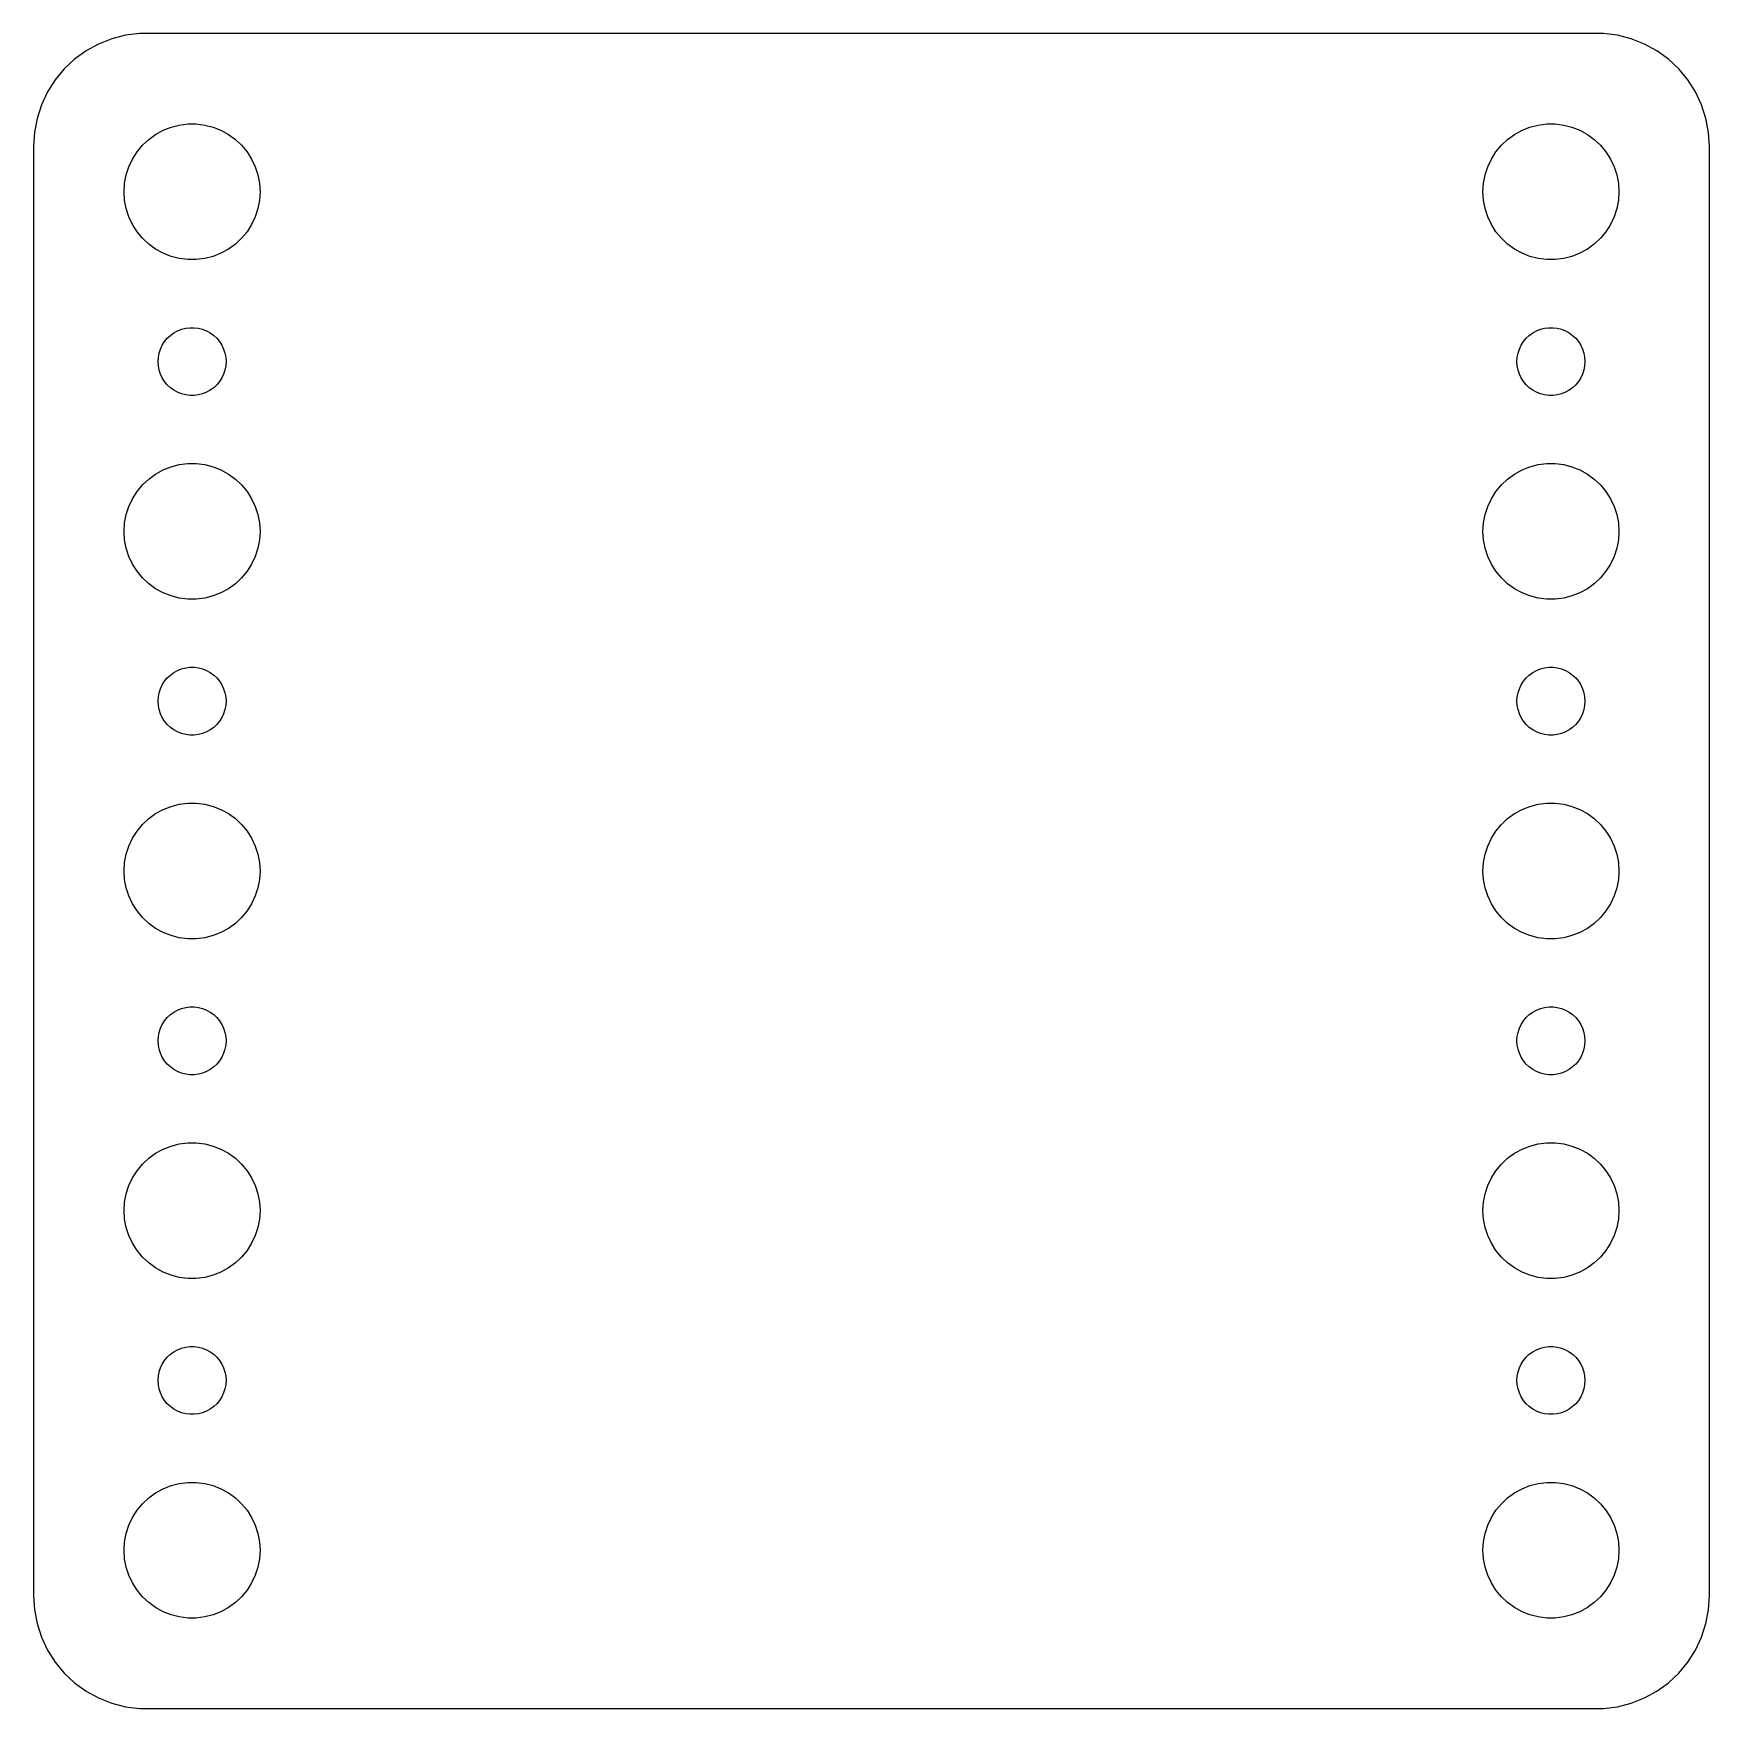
# Model space of a CAD drawing. Header units: metres. Extents: x -37 to 37, y 131 to 373.
# Drawn here: x -37 to 37, y 131 to 205 of the extents above; entities that cross this region are included whole.
import ezdxf

# ---------------------------------------------------------------- set-up
doc = ezdxf.new("R2010")
doc.units = ezdxf.units.M

msp = doc.modelspace()

# ---------------------------------------------------------------- linework, layer by layer
for p, q in [((-32.3139, 204.99), (-32.9369, 204.911)), ((32.3139, 204.99), (-32.3139, 204.99)), ((32.9369, 204.911), (32.3139, 204.99)), ((-34.1289, 204.524), (-34.6791, 204.222)), ((-33.5451, 204.755), (-34.1289, 204.524)), ((-32.9369, 204.911), (-33.5451, 204.755)), ((33.5451, 204.755), (32.9369, 204.911)), ((34.1289, 204.524), (33.5451, 204.755)), ((34.6791, 204.222), (34.1289, 204.524)), ((-35.1871, 203.853), (-35.6448, 203.423)), ((-34.6791, 204.222), (-35.1871, 203.853)), ((35.1871, 203.853), (34.6791, 204.222)), ((35.6448, 203.423), (35.1871, 203.853)), ((-36.0451, 202.939), (-36.3815, 202.409)), ((-35.6448, 203.423), (-36.0451, 202.939)), ((36.0451, 202.939), (35.6448, 203.423)), ((36.3815, 202.409), (36.0451, 202.939)), ((-36.3815, 202.409), (-36.6489, 201.841)), ((36.6489, 201.841), (36.3815, 202.409)), ((-36.6489, 201.841), (-36.8429, 201.243)), ((36.8429, 201.243), (36.6489, 201.841)), ((-36.9606, 200.627), (-37, 200)), ((-36.8429, 201.243), (-36.9606, 200.627)), ((-31.6075, 200.533), (-31.2773, 200.714)), ((-31.2773, 200.714), (-30.927, 200.853)), ((-30.927, 200.853), (-30.5621, 200.947)), ((-30.5621, 200.947), (-30.1884, 200.994)), ((-30.1884, 200.994), (-29.8116, 200.994)), ((-29.8116, 200.994), (-29.4379, 200.947)), ((-29.4379, 200.947), (-29.0729, 200.853)), ((-29.0729, 200.853), (-28.7227, 200.714)), ((-28.7227, 200.714), (-28.3925, 200.533)), ((28.3925, 200.533), (28.7227, 200.714)), ((28.7227, 200.714), (29.0729, 200.853)), ((29.0729, 200.853), (29.4379, 200.947)), ((29.4379, 200.947), (29.8116, 200.994)), ((29.8116, 200.994), (30.1884, 200.994)), ((30.1884, 200.994), (30.5621, 200.947)), ((30.5621, 200.947), (30.927, 200.853)), ((30.927, 200.853), (31.2773, 200.714)), ((31.2773, 200.714), (31.6075, 200.533)), ((36.9606, 200.627), (36.8429, 201.243)), ((37, 200), (36.9606, 200.627)), ((-37, 200), (-37, 136)), ((-32.427, 199.763), (-32.1869, 200.054)), ((-32.1869, 200.054), (-31.9123, 200.312)), ((-31.9123, 200.312), (-31.6075, 200.533)), ((-28.3925, 200.533), (-28.0877, 200.312)), ((-28.0877, 200.312), (-27.8131, 200.054)), ((-27.8131, 200.054), (-27.5729, 199.763)), ((27.5729, 199.763), (27.8131, 200.054)), ((27.8131, 200.054), (28.0877, 200.312)), ((28.0877, 200.312), (28.3925, 200.533)), ((31.6075, 200.533), (31.9123, 200.312)), ((31.9123, 200.312), (32.1869, 200.054)), ((32.1869, 200.054), (32.427, 199.763)), ((37, 136), (37, 200)), ((-32.9057, 198.746), (-32.7893, 199.104)), ((-32.7893, 199.104), (-32.6289, 199.445)), ((-32.6289, 199.445), (-32.427, 199.763)), ((-27.5729, 199.763), (-27.3711, 199.445)), ((-27.3711, 199.445), (-27.2107, 199.104)), ((-27.2107, 199.104), (-27.0942, 198.746)), ((27.0942, 198.746), (27.2107, 199.104)), ((27.2107, 199.104), (27.3711, 199.445)), ((27.3711, 199.445), (27.5729, 199.763)), ((32.427, 199.763), (32.6289, 199.445)), ((32.6289, 199.445), (32.7893, 199.104)), ((32.7893, 199.104), (32.9057, 198.746)), ((-33, 198), (-32.9763, 198.376)), ((-32.9763, 198.376), (-32.9057, 198.746)), ((-27.0942, 198.746), (-27.0237, 198.376)), ((-27.0237, 198.376), (-27, 198)), ((27, 198), (27.0237, 198.376)), ((27.0237, 198.376), (27.0942, 198.746)), ((32.9057, 198.746), (32.9763, 198.376)), ((32.9763, 198.376), (33, 198)), ((-32.9763, 197.624), (-33, 198)), ((-32.9057, 197.254), (-32.9763, 197.624)), ((-27.0237, 197.624), (-27.0942, 197.254)), ((-27, 198), (-27.0237, 197.624)), ((27.0237, 197.624), (27, 198)), ((27.0942, 197.254), (27.0237, 197.624)), ((32.9763, 197.624), (32.9057, 197.254)), ((33, 198), (32.9763, 197.624)), ((-32.7893, 196.896), (-32.9057, 197.254)), ((-32.6289, 196.555), (-32.7893, 196.896)), ((-27.2107, 196.896), (-27.3711, 196.555)), ((-27.0942, 197.254), (-27.2107, 196.896)), ((27.2107, 196.896), (27.0942, 197.254)), ((27.3711, 196.555), (27.2107, 196.896)), ((32.7893, 196.896), (32.6289, 196.555)), ((32.9057, 197.254), (32.7893, 196.896)), ((-32.427, 196.237), (-32.6289, 196.555)), ((-32.1869, 195.946), (-32.427, 196.237)), ((-27.5729, 196.237), (-27.8131, 195.946)), ((-27.3711, 196.555), (-27.5729, 196.237)), ((27.5729, 196.237), (27.3711, 196.555)), ((27.8131, 195.946), (27.5729, 196.237)), ((32.427, 196.237), (32.1869, 195.946)), ((32.6289, 196.555), (32.427, 196.237)), ((-31.9123, 195.688), (-32.1869, 195.946)), ((-31.6075, 195.467), (-31.9123, 195.688)), ((-31.2773, 195.286), (-31.6075, 195.467)), ((-28.3925, 195.467), (-28.7227, 195.286)), ((-28.0877, 195.688), (-28.3925, 195.467)), ((-27.8131, 195.946), (-28.0877, 195.688)), ((28.0877, 195.688), (27.8131, 195.946)), ((28.3925, 195.467), (28.0877, 195.688)), ((28.7227, 195.286), (28.3925, 195.467)), ((31.6075, 195.467), (31.2773, 195.286)), ((31.9123, 195.688), (31.6075, 195.467)), ((32.1869, 195.946), (31.9123, 195.688)), ((-30.927, 195.147), (-31.2773, 195.286)), ((-30.5621, 195.053), (-30.927, 195.147)), ((-30.1884, 195.006), (-30.5621, 195.053)), ((-29.8116, 195.006), (-30.1884, 195.006)), ((-29.4379, 195.053), (-29.8116, 195.006)), ((-29.0729, 195.147), (-29.4379, 195.053)), ((-28.7227, 195.286), (-29.0729, 195.147)), ((29.0729, 195.147), (28.7227, 195.286)), ((29.4379, 195.053), (29.0729, 195.147)), ((29.8116, 195.006), (29.4379, 195.053)), ((30.1884, 195.006), (29.8116, 195.006)), ((30.5621, 195.053), (30.1884, 195.006)), ((30.927, 195.147), (30.5621, 195.053)), ((31.2773, 195.286), (30.927, 195.147)), ((-30.9561, 191.656), (-30.8037, 191.766)), ((-30.8037, 191.766), (-30.6387, 191.857)), ((-30.6387, 191.857), (-30.4635, 191.927)), ((-30.4635, 191.927), (-30.2811, 191.973)), ((-30.2811, 191.973), (-30.0942, 191.997)), ((-30.0942, 191.997), (-29.9058, 191.997)), ((-29.9058, 191.997), (-29.7189, 191.973)), ((-29.7189, 191.973), (-29.5365, 191.927)), ((-29.5365, 191.927), (-29.3613, 191.857)), ((-29.3613, 191.857), (-29.1963, 191.766)), ((-29.1963, 191.766), (-29.0439, 191.656)), ((29.0439, 191.656), (29.1963, 191.766)), ((29.1963, 191.766), (29.3613, 191.857)), ((29.3613, 191.857), (29.5365, 191.927)), ((29.5365, 191.927), (29.7189, 191.973)), ((29.7189, 191.973), (29.9058, 191.997)), ((29.9058, 191.997), (30.0942, 191.997)), ((30.0942, 191.997), (30.2811, 191.973)), ((30.2811, 191.973), (30.4635, 191.927)), ((30.4635, 191.927), (30.6387, 191.857)), ((30.6387, 191.857), (30.8037, 191.766)), ((30.8037, 191.766), (30.9561, 191.656)), ((-31.4529, 190.873), (-31.3947, 191.052)), ((-31.3947, 191.052), (-31.3145, 191.223)), ((-31.3145, 191.223), (-31.2135, 191.382)), ((-31.2135, 191.382), (-31.0934, 191.527)), ((-31.0934, 191.527), (-30.9561, 191.656)), ((-29.0439, 191.656), (-28.9065, 191.527)), ((-28.9065, 191.527), (-28.7865, 191.382)), ((-28.7865, 191.382), (-28.6855, 191.223)), ((-28.6855, 191.223), (-28.6053, 191.052)), ((-28.6053, 191.052), (-28.5471, 190.873)), ((28.5471, 190.873), (28.6053, 191.052)), ((28.6053, 191.052), (28.6855, 191.223)), ((28.6855, 191.223), (28.7865, 191.382)), ((28.7865, 191.382), (28.9065, 191.527)), ((28.9065, 191.527), (29.0439, 191.656)), ((30.9561, 191.656), (31.0934, 191.527)), ((31.0934, 191.527), (31.2135, 191.382)), ((31.2135, 191.382), (31.3145, 191.223)), ((31.3145, 191.223), (31.3947, 191.052)), ((31.3947, 191.052), (31.4529, 190.873)), ((-31.5, 190.5), (-31.4882, 190.688)), ((-31.4882, 190.312), (-31.5, 190.5)), ((-31.4882, 190.688), (-31.4529, 190.873)), ((-31.4529, 190.127), (-31.4882, 190.312)), ((-28.5471, 190.873), (-28.5118, 190.688)), ((-28.5118, 190.312), (-28.5471, 190.127)), ((-28.5118, 190.688), (-28.5, 190.5)), ((-28.5, 190.5), (-28.5118, 190.312)), ((28.5, 190.5), (28.5118, 190.688)), ((28.5118, 190.312), (28.5, 190.5)), ((28.5118, 190.688), (28.5471, 190.873)), ((28.5471, 190.127), (28.5118, 190.312)), ((31.4529, 190.873), (31.4882, 190.688)), ((31.4882, 190.312), (31.4529, 190.127)), ((31.4882, 190.688), (31.5, 190.5)), ((31.5, 190.5), (31.4882, 190.312)), ((-31.3947, 189.948), (-31.4529, 190.127)), ((-31.3145, 189.777), (-31.3947, 189.948)), ((-31.2135, 189.618), (-31.3145, 189.777)), ((-31.0934, 189.473), (-31.2135, 189.618)), ((-30.9561, 189.344), (-31.0934, 189.473)), ((-28.9065, 189.473), (-29.0439, 189.344)), ((-28.7865, 189.618), (-28.9065, 189.473)), ((-28.6855, 189.777), (-28.7865, 189.618)), ((-28.6053, 189.948), (-28.6855, 189.777)), ((-28.5471, 190.127), (-28.6053, 189.948)), ((28.6053, 189.948), (28.5471, 190.127)), ((28.6855, 189.777), (28.6053, 189.948)), ((28.7865, 189.618), (28.6855, 189.777)), ((28.9065, 189.473), (28.7865, 189.618)), ((29.0439, 189.344), (28.9065, 189.473)), ((31.0934, 189.473), (30.9561, 189.344)), ((31.2135, 189.618), (31.0934, 189.473)), ((31.3145, 189.777), (31.2135, 189.618)), ((31.3947, 189.948), (31.3145, 189.777)), ((31.4529, 190.127), (31.3947, 189.948)), ((-30.8037, 189.234), (-30.9561, 189.344)), ((-30.6387, 189.143), (-30.8037, 189.234)), ((-30.4635, 189.073), (-30.6387, 189.143)), ((-30.2811, 189.027), (-30.4635, 189.073)), ((-30.0942, 189.003), (-30.2811, 189.027)), ((-29.9058, 189.003), (-30.0942, 189.003)), ((-29.7189, 189.027), (-29.9058, 189.003)), ((-29.5365, 189.073), (-29.7189, 189.027)), ((-29.3613, 189.143), (-29.5365, 189.073)), ((-29.1963, 189.234), (-29.3613, 189.143)), ((-29.0439, 189.344), (-29.1963, 189.234)), ((29.1963, 189.234), (29.0439, 189.344)), ((29.3613, 189.143), (29.1963, 189.234)), ((29.5365, 189.073), (29.3613, 189.143)), ((29.7189, 189.027), (29.5365, 189.073)), ((29.9058, 189.003), (29.7189, 189.027)), ((30.0942, 189.003), (29.9058, 189.003)), ((30.2811, 189.027), (30.0942, 189.003)), ((30.4635, 189.073), (30.2811, 189.027)), ((30.6387, 189.143), (30.4635, 189.073)), ((30.8037, 189.234), (30.6387, 189.143)), ((30.9561, 189.344), (30.8037, 189.234)), ((-31.2773, 185.714), (-30.927, 185.853)), ((-30.927, 185.853), (-30.5621, 185.947)), ((-30.5621, 185.947), (-30.1884, 185.994)), ((-30.1884, 185.994), (-29.8116, 185.994)), ((-29.8116, 185.994), (-29.4379, 185.947)), ((-29.4379, 185.947), (-29.0729, 185.853)), ((-29.0729, 185.853), (-28.7227, 185.714)), ((28.7227, 185.714), (29.0729, 185.853)), ((29.0729, 185.853), (29.4379, 185.947)), ((29.4379, 185.947), (29.8116, 185.994)), ((29.8116, 185.994), (30.1884, 185.994)), ((30.1884, 185.994), (30.5621, 185.947)), ((30.5621, 185.947), (30.927, 185.853)), ((30.927, 185.853), (31.2773, 185.714)), ((-32.427, 184.763), (-32.1869, 185.054)), ((-32.1869, 185.054), (-31.9123, 185.312)), ((-31.9123, 185.312), (-31.6075, 185.533)), ((-31.6075, 185.533), (-31.2773, 185.714)), ((-28.7227, 185.714), (-28.3925, 185.533)), ((-28.3925, 185.533), (-28.0877, 185.312)), ((-28.0877, 185.312), (-27.8131, 185.054)), ((-27.8131, 185.054), (-27.5729, 184.763)), ((27.5729, 184.763), (27.8131, 185.054)), ((27.8131, 185.054), (28.0877, 185.312)), ((28.0877, 185.312), (28.3925, 185.533)), ((28.3925, 185.533), (28.7227, 185.714)), ((31.2773, 185.714), (31.6075, 185.533)), ((31.6075, 185.533), (31.9123, 185.312)), ((31.9123, 185.312), (32.1869, 185.054)), ((32.1869, 185.054), (32.427, 184.763)), ((-32.7893, 184.104), (-32.6289, 184.445)), ((-32.6289, 184.445), (-32.427, 184.763)), ((-27.5729, 184.763), (-27.3711, 184.445)), ((-27.3711, 184.445), (-27.2107, 184.104)), ((27.2107, 184.104), (27.3711, 184.445)), ((27.3711, 184.445), (27.5729, 184.763)), ((32.427, 184.763), (32.6289, 184.445)), ((32.6289, 184.445), (32.7893, 184.104)), ((-32.9763, 183.376), (-32.9057, 183.746)), ((-32.9057, 183.746), (-32.7893, 184.104)), ((-27.2107, 184.104), (-27.0942, 183.746)), ((-27.0942, 183.746), (-27.0237, 183.376)), ((27.0237, 183.376), (27.0942, 183.746)), ((27.0942, 183.746), (27.2107, 184.104)), ((32.7893, 184.104), (32.9057, 183.746)), ((32.9057, 183.746), (32.9763, 183.376)), ((-33, 183), (-32.9763, 183.376)), ((-32.9763, 182.624), (-33, 183)), ((-27.0237, 183.376), (-27, 183)), ((-27, 183), (-27.0237, 182.624)), ((27, 183), (27.0237, 183.376)), ((27.0237, 182.624), (27, 183)), ((32.9763, 183.376), (33, 183)), ((33, 183), (32.9763, 182.624)), ((-32.9057, 182.254), (-32.9763, 182.624)), ((-32.7893, 181.896), (-32.9057, 182.254)), ((-27.0942, 182.254), (-27.2107, 181.896)), ((-27.0237, 182.624), (-27.0942, 182.254)), ((27.0942, 182.254), (27.0237, 182.624)), ((27.2107, 181.896), (27.0942, 182.254)), ((32.9057, 182.254), (32.7893, 181.896)), ((32.9763, 182.624), (32.9057, 182.254)), ((-32.6289, 181.555), (-32.7893, 181.896)), ((-32.427, 181.237), (-32.6289, 181.555)), ((-27.3711, 181.555), (-27.5729, 181.237)), ((-27.2107, 181.896), (-27.3711, 181.555)), ((27.3711, 181.555), (27.2107, 181.896)), ((27.5729, 181.237), (27.3711, 181.555)), ((32.6289, 181.555), (32.427, 181.237)), ((32.7893, 181.896), (32.6289, 181.555)), ((-32.1869, 180.946), (-32.427, 181.237)), ((-31.9123, 180.688), (-32.1869, 180.946)), ((-31.6075, 180.467), (-31.9123, 180.688)), ((-28.0877, 180.688), (-28.3925, 180.467)), ((-27.8131, 180.946), (-28.0877, 180.688)), ((-27.5729, 181.237), (-27.8131, 180.946)), ((27.8131, 180.946), (27.5729, 181.237)), ((28.0877, 180.688), (27.8131, 180.946)), ((28.3925, 180.467), (28.0877, 180.688)), ((31.9123, 180.688), (31.6075, 180.467)), ((32.1869, 180.946), (31.9123, 180.688)), ((32.427, 181.237), (32.1869, 180.946)), ((-31.2773, 180.286), (-31.6075, 180.467)), ((-30.927, 180.147), (-31.2773, 180.286)), ((-30.5621, 180.053), (-30.927, 180.147)), ((-30.1884, 180.006), (-30.5621, 180.053)), ((-29.8116, 180.006), (-30.1884, 180.006)), ((-29.4379, 180.053), (-29.8116, 180.006)), ((-29.0729, 180.147), (-29.4379, 180.053)), ((-28.7227, 180.286), (-29.0729, 180.147)), ((-28.3925, 180.467), (-28.7227, 180.286)), ((28.7227, 180.286), (28.3925, 180.467)), ((29.0729, 180.147), (28.7227, 180.286)), ((29.4379, 180.053), (29.0729, 180.147)), ((29.8116, 180.006), (29.4379, 180.053)), ((30.1884, 180.006), (29.8116, 180.006)), ((30.5621, 180.053), (30.1884, 180.006)), ((30.927, 180.147), (30.5621, 180.053)), ((31.2773, 180.286), (30.927, 180.147)), ((31.6075, 180.467), (31.2773, 180.286)), ((-30.6387, 176.857), (-30.4635, 176.927)), ((-30.4635, 176.927), (-30.2811, 176.973)), ((-30.2811, 176.973), (-30.0942, 176.997)), ((-30.0942, 176.997), (-29.9058, 176.997)), ((-29.9058, 176.997), (-29.7189, 176.973)), ((-29.7189, 176.973), (-29.5365, 176.927)), ((-29.5365, 176.927), (-29.3613, 176.857)), ((29.3613, 176.857), (29.5365, 176.927)), ((29.5365, 176.927), (29.7189, 176.973)), ((29.7189, 176.973), (29.9058, 176.997)), ((29.9058, 176.997), (30.0942, 176.997)), ((30.0942, 176.997), (30.2811, 176.973)), ((30.2811, 176.973), (30.4635, 176.927)), ((30.4635, 176.927), (30.6387, 176.857)), ((-31.3947, 176.052), (-31.3145, 176.223)), ((-31.3145, 176.223), (-31.2135, 176.382)), ((-31.2135, 176.382), (-31.0934, 176.527)), ((-31.0934, 176.527), (-30.9561, 176.656)), ((-30.9561, 176.656), (-30.8037, 176.766)), ((-30.8037, 176.766), (-30.6387, 176.857)), ((-29.3613, 176.857), (-29.1963, 176.766)), ((-29.1963, 176.766), (-29.0439, 176.656)), ((-29.0439, 176.656), (-28.9065, 176.527)), ((-28.9065, 176.527), (-28.7865, 176.382)), ((-28.7865, 176.382), (-28.6855, 176.223)), ((-28.6855, 176.223), (-28.6053, 176.052)), ((28.6053, 176.052), (28.6855, 176.223)), ((28.6855, 176.223), (28.7865, 176.382)), ((28.7865, 176.382), (28.9065, 176.527)), ((28.9065, 176.527), (29.0439, 176.656)), ((29.0439, 176.656), (29.1963, 176.766)), ((29.1963, 176.766), (29.3613, 176.857)), ((30.6387, 176.857), (30.8037, 176.766)), ((30.8037, 176.766), (30.9561, 176.656)), ((30.9561, 176.656), (31.0934, 176.527)), ((31.0934, 176.527), (31.2135, 176.382)), ((31.2135, 176.382), (31.3145, 176.223)), ((31.3145, 176.223), (31.3947, 176.052)), ((-31.5, 175.5), (-31.4882, 175.688)), ((-31.4882, 175.312), (-31.5, 175.5)), ((-31.4882, 175.688), (-31.4529, 175.873)), ((-31.4529, 175.873), (-31.3947, 176.052)), ((-28.6053, 176.052), (-28.5471, 175.873)), ((-28.5471, 175.873), (-28.5118, 175.688)), ((-28.5118, 175.688), (-28.5, 175.5)), ((-28.5, 175.5), (-28.5118, 175.312)), ((28.5, 175.5), (28.5118, 175.688)), ((28.5118, 175.312), (28.5, 175.5)), ((28.5118, 175.688), (28.5471, 175.873)), ((28.5471, 175.873), (28.6053, 176.052)), ((31.3947, 176.052), (31.4529, 175.873)), ((31.4529, 175.873), (31.4882, 175.688)), ((31.4882, 175.688), (31.5, 175.5)), ((31.5, 175.5), (31.4882, 175.312)), ((-31.4529, 175.127), (-31.4882, 175.312)), ((-31.3947, 174.948), (-31.4529, 175.127)), ((-31.3145, 174.777), (-31.3947, 174.948)), ((-31.2135, 174.618), (-31.3145, 174.777)), ((-28.6855, 174.777), (-28.7865, 174.618)), ((-28.6053, 174.948), (-28.6855, 174.777)), ((-28.5471, 175.127), (-28.6053, 174.948)), ((-28.5118, 175.312), (-28.5471, 175.127)), ((28.5471, 175.127), (28.5118, 175.312)), ((28.6053, 174.948), (28.5471, 175.127)), ((28.6855, 174.777), (28.6053, 174.948)), ((28.7865, 174.618), (28.6855, 174.777)), ((31.3145, 174.777), (31.2135, 174.618)), ((31.3947, 174.948), (31.3145, 174.777)), ((31.4529, 175.127), (31.3947, 174.948)), ((31.4882, 175.312), (31.4529, 175.127)), ((-31.0934, 174.473), (-31.2135, 174.618)), ((-30.9561, 174.344), (-31.0934, 174.473)), ((-30.8037, 174.234), (-30.9561, 174.344)), ((-30.6387, 174.143), (-30.8037, 174.234)), ((-30.4635, 174.073), (-30.6387, 174.143)), ((-30.2811, 174.027), (-30.4635, 174.073)), ((-30.0942, 174.003), (-30.2811, 174.027)), ((-29.9058, 174.003), (-30.0942, 174.003)), ((-29.7189, 174.027), (-29.9058, 174.003)), ((-29.5365, 174.073), (-29.7189, 174.027)), ((-29.3613, 174.143), (-29.5365, 174.073)), ((-29.1963, 174.234), (-29.3613, 174.143)), ((-29.0439, 174.344), (-29.1963, 174.234)), ((-28.9065, 174.473), (-29.0439, 174.344)), ((-28.7865, 174.618), (-28.9065, 174.473)), ((28.9065, 174.473), (28.7865, 174.618)), ((29.0439, 174.344), (28.9065, 174.473)), ((29.1963, 174.234), (29.0439, 174.344)), ((29.3613, 174.143), (29.1963, 174.234)), ((29.5365, 174.073), (29.3613, 174.143)), ((29.7189, 174.027), (29.5365, 174.073)), ((29.9058, 174.003), (29.7189, 174.027)), ((30.0942, 174.003), (29.9058, 174.003)), ((30.2811, 174.027), (30.0942, 174.003)), ((30.4635, 174.073), (30.2811, 174.027)), ((30.6387, 174.143), (30.4635, 174.073)), ((30.8037, 174.234), (30.6387, 174.143)), ((30.9561, 174.344), (30.8037, 174.234)), ((31.0934, 174.473), (30.9561, 174.344)), ((31.2135, 174.618), (31.0934, 174.473)), ((-30.927, 170.853), (-30.5621, 170.947)), ((-30.5621, 170.947), (-30.1884, 170.994)), ((-30.1884, 170.994), (-29.8116, 170.994)), ((-29.8116, 170.994), (-29.4379, 170.947)), ((-29.4379, 170.947), (-29.0729, 170.853)), ((29.0729, 170.853), (29.4379, 170.947)), ((29.4379, 170.947), (29.8116, 170.994)), ((29.8116, 170.994), (30.1884, 170.994)), ((30.1884, 170.994), (30.5621, 170.947)), ((30.5621, 170.947), (30.927, 170.853)), ((-32.1869, 170.054), (-31.9123, 170.312)), ((-31.9123, 170.312), (-31.6075, 170.533)), ((-31.6075, 170.533), (-31.2773, 170.714)), ((-31.2773, 170.714), (-30.927, 170.853)), ((-29.0729, 170.853), (-28.7227, 170.714)), ((-28.7227, 170.714), (-28.3925, 170.533)), ((-28.3925, 170.533), (-28.0877, 170.312)), ((-28.0877, 170.312), (-27.8131, 170.054)), ((27.8131, 170.054), (28.0877, 170.312)), ((28.0877, 170.312), (28.3925, 170.533)), ((28.3925, 170.533), (28.7227, 170.714)), ((28.7227, 170.714), (29.0729, 170.853)), ((30.927, 170.853), (31.2773, 170.714)), ((31.2773, 170.714), (31.6075, 170.533)), ((31.6075, 170.533), (31.9123, 170.312)), ((31.9123, 170.312), (32.1869, 170.054)), ((-32.6289, 169.445), (-32.427, 169.763)), ((-32.427, 169.763), (-32.1869, 170.054)), ((-27.8131, 170.054), (-27.5729, 169.763)), ((-27.5729, 169.763), (-27.3711, 169.445)), ((27.3711, 169.445), (27.5729, 169.763)), ((27.5729, 169.763), (27.8131, 170.054)), ((32.1869, 170.054), (32.427, 169.763)), ((32.427, 169.763), (32.6289, 169.445)), ((-32.9763, 168.376), (-32.9057, 168.746)), ((-32.9057, 168.746), (-32.7893, 169.104)), ((-32.7893, 169.104), (-32.6289, 169.445)), ((-27.3711, 169.445), (-27.2107, 169.104)), ((-27.2107, 169.104), (-27.0942, 168.746)), ((-27.0942, 168.746), (-27.0237, 168.376)), ((27.0237, 168.376), (27.0942, 168.746)), ((27.0942, 168.746), (27.2107, 169.104)), ((27.2107, 169.104), (27.3711, 169.445)), ((32.6289, 169.445), (32.7893, 169.104)), ((32.7893, 169.104), (32.9057, 168.746)), ((32.9057, 168.746), (32.9763, 168.376)), ((-33, 168), (-32.9763, 168.376)), ((-32.9763, 167.624), (-33, 168)), ((-27.0237, 168.376), (-27, 168)), ((-27, 168), (-27.0237, 167.624)), ((27, 168), (27.0237, 168.376)), ((27.0237, 167.624), (27, 168)), ((32.9763, 168.376), (33, 168)), ((33, 168), (32.9763, 167.624)), ((-32.9057, 167.254), (-32.9763, 167.624)), ((-32.7893, 166.896), (-32.9057, 167.254)), ((-27.0942, 167.254), (-27.2107, 166.896)), ((-27.0237, 167.624), (-27.0942, 167.254)), ((27.0942, 167.254), (27.0237, 167.624)), ((27.2107, 166.896), (27.0942, 167.254)), ((32.9057, 167.254), (32.7893, 166.896)), ((32.9763, 167.624), (32.9057, 167.254)), ((-32.6289, 166.555), (-32.7893, 166.896)), ((-32.427, 166.237), (-32.6289, 166.555)), ((-27.3711, 166.555), (-27.5729, 166.237)), ((-27.2107, 166.896), (-27.3711, 166.555)), ((27.3711, 166.555), (27.2107, 166.896)), ((27.5729, 166.237), (27.3711, 166.555)), ((32.6289, 166.555), (32.427, 166.237)), ((32.7893, 166.896), (32.6289, 166.555)), ((-32.1869, 165.946), (-32.427, 166.237)), ((-31.9123, 165.688), (-32.1869, 165.946)), ((-27.8131, 165.946), (-28.0877, 165.688)), ((-27.5729, 166.237), (-27.8131, 165.946)), ((27.8131, 165.946), (27.5729, 166.237)), ((28.0877, 165.688), (27.8131, 165.946)), ((32.1869, 165.946), (31.9123, 165.688)), ((32.427, 166.237), (32.1869, 165.946)), ((-31.6075, 165.467), (-31.9123, 165.688)), ((-31.2773, 165.286), (-31.6075, 165.467)), ((-30.927, 165.147), (-31.2773, 165.286)), ((-30.5621, 165.053), (-30.927, 165.147)), ((-30.1884, 165.006), (-30.5621, 165.053)), ((-29.4379, 165.053), (-29.8116, 165.006)), ((-29.0729, 165.147), (-29.4379, 165.053)), ((-28.7227, 165.286), (-29.0729, 165.147)), ((-28.3925, 165.467), (-28.7227, 165.286)), ((-28.0877, 165.688), (-28.3925, 165.467)), ((28.3925, 165.467), (28.0877, 165.688)), ((28.7227, 165.286), (28.3925, 165.467)), ((29.0729, 165.147), (28.7227, 165.286)), ((29.4379, 165.053), (29.0729, 165.147)), ((29.8116, 165.006), (29.4379, 165.053)), ((30.5621, 165.053), (30.1884, 165.006)), ((30.927, 165.147), (30.5621, 165.053)), ((31.2773, 165.286), (30.927, 165.147)), ((31.6075, 165.467), (31.2773, 165.286)), ((31.9123, 165.688), (31.6075, 165.467)), ((-29.8116, 165.006), (-30.1884, 165.006)), ((30.1884, 165.006), (29.8116, 165.006)), ((-31.3145, 161.223), (-31.2135, 161.382)), ((-31.2135, 161.382), (-31.0934, 161.527)), ((-31.0934, 161.527), (-30.9561, 161.656)), ((-30.9561, 161.656), (-30.8037, 161.766)), ((-30.8037, 161.766), (-30.6387, 161.857)), ((-30.6387, 161.857), (-30.4635, 161.927)), ((-30.4635, 161.927), (-30.2811, 161.973)), ((-30.2811, 161.973), (-30.0942, 161.997)), ((-30.0942, 161.997), (-29.9058, 161.997)), ((-29.9058, 161.997), (-29.7189, 161.973)), ((-29.7189, 161.973), (-29.5365, 161.927)), ((-29.5365, 161.927), (-29.3613, 161.857)), ((-29.3613, 161.857), (-29.1963, 161.766)), ((-29.1963, 161.766), (-29.0439, 161.656)), ((-29.0439, 161.656), (-28.9065, 161.527)), ((-28.9065, 161.527), (-28.7865, 161.382)), ((-28.7865, 161.382), (-28.6855, 161.223)), ((28.6855, 161.223), (28.7865, 161.382)), ((28.7865, 161.382), (28.9065, 161.527)), ((28.9065, 161.527), (29.0439, 161.656)), ((29.0439, 161.656), (29.1963, 161.766)), ((29.1963, 161.766), (29.3613, 161.857)), ((29.3613, 161.857), (29.5365, 161.927)), ((29.5365, 161.927), (29.7189, 161.973)), ((29.7189, 161.973), (29.9058, 161.997)), ((29.9058, 161.997), (30.0942, 161.997)), ((30.0942, 161.997), (30.2811, 161.973)), ((30.2811, 161.973), (30.4635, 161.927)), ((30.4635, 161.927), (30.6387, 161.857)), ((30.6387, 161.857), (30.8037, 161.766)), ((30.8037, 161.766), (30.9561, 161.656)), ((30.9561, 161.656), (31.0934, 161.527)), ((31.0934, 161.527), (31.2135, 161.382)), ((31.2135, 161.382), (31.3145, 161.223)), ((-31.5, 160.5), (-31.4882, 160.688)), ((-31.4882, 160.688), (-31.4529, 160.873)), ((-31.4529, 160.873), (-31.3947, 161.052)), ((-31.3947, 161.052), (-31.3145, 161.223)), ((-28.6855, 161.223), (-28.6053, 161.052)), ((-28.6053, 161.052), (-28.5471, 160.873)), ((-28.5471, 160.873), (-28.5118, 160.688)), ((-28.5118, 160.688), (-28.5, 160.5)), ((28.5, 160.5), (28.5118, 160.688)), ((28.5118, 160.688), (28.5471, 160.873)), ((28.5471, 160.873), (28.6053, 161.052)), ((28.6053, 161.052), (28.6855, 161.223)), ((31.3145, 161.223), (31.3947, 161.052)), ((31.3947, 161.052), (31.4529, 160.873)), ((31.4529, 160.873), (31.4882, 160.688)), ((31.4882, 160.688), (31.5, 160.5)), ((-31.4882, 160.312), (-31.5, 160.5)), ((-31.4529, 160.127), (-31.4882, 160.312)), ((-31.3947, 159.948), (-31.4529, 160.127)), ((-31.3145, 159.777), (-31.3947, 159.948)), ((-28.6053, 159.948), (-28.6855, 159.777)), ((-28.5471, 160.127), (-28.6053, 159.948)), ((-28.5118, 160.312), (-28.5471, 160.127)), ((-28.5, 160.5), (-28.5118, 160.312)), ((28.5118, 160.312), (28.5, 160.5)), ((28.5471, 160.127), (28.5118, 160.312)), ((28.6053, 159.948), (28.5471, 160.127)), ((28.6855, 159.777), (28.6053, 159.948)), ((31.3947, 159.948), (31.3145, 159.777)), ((31.4529, 160.127), (31.3947, 159.948)), ((31.4882, 160.312), (31.4529, 160.127)), ((31.5, 160.5), (31.4882, 160.312)), ((-31.2135, 159.618), (-31.3145, 159.777)), ((-31.0934, 159.473), (-31.2135, 159.618)), ((-30.9561, 159.344), (-31.0934, 159.473)), ((-30.8037, 159.234), (-30.9561, 159.344)), ((-30.6387, 159.143), (-30.8037, 159.234)), ((-30.4635, 159.073), (-30.6387, 159.143)), ((-29.3613, 159.143), (-29.5365, 159.073)), ((-29.1963, 159.234), (-29.3613, 159.143)), ((-29.0439, 159.344), (-29.1963, 159.234)), ((-28.9065, 159.473), (-29.0439, 159.344)), ((-28.7865, 159.618), (-28.9065, 159.473)), ((-28.6855, 159.777), (-28.7865, 159.618)), ((28.7865, 159.618), (28.6855, 159.777)), ((28.9065, 159.473), (28.7865, 159.618)), ((29.0439, 159.344), (28.9065, 159.473)), ((29.1963, 159.234), (29.0439, 159.344)), ((29.3613, 159.143), (29.1963, 159.234)), ((29.5365, 159.073), (29.3613, 159.143)), ((30.6387, 159.143), (30.4635, 159.073)), ((30.8037, 159.234), (30.6387, 159.143)), ((30.9561, 159.344), (30.8037, 159.234)), ((31.0934, 159.473), (30.9561, 159.344)), ((31.2135, 159.618), (31.0934, 159.473)), ((31.3145, 159.777), (31.2135, 159.618)), ((-30.2811, 159.027), (-30.4635, 159.073)), ((-30.0942, 159.003), (-30.2811, 159.027)), ((-29.9058, 159.003), (-30.0942, 159.003)), ((-29.7189, 159.027), (-29.9058, 159.003)), ((-29.5365, 159.073), (-29.7189, 159.027)), ((29.7189, 159.027), (29.5365, 159.073)), ((29.9058, 159.003), (29.7189, 159.027)), ((30.0942, 159.003), (29.9058, 159.003)), ((30.2811, 159.027), (30.0942, 159.003)), ((30.4635, 159.073), (30.2811, 159.027)), ((-31.9123, 155.312), (-31.6075, 155.533)), ((-31.6075, 155.533), (-31.2773, 155.714)), ((-31.2773, 155.714), (-30.927, 155.853)), ((-30.927, 155.853), (-30.5621, 155.947)), ((-30.5621, 155.947), (-30.1884, 155.994)), ((-30.1884, 155.994), (-29.8116, 155.994)), ((-29.8116, 155.994), (-29.4379, 155.947)), ((-29.4379, 155.947), (-29.0729, 155.853)), ((-29.0729, 155.853), (-28.7227, 155.714)), ((-28.7227, 155.714), (-28.3925, 155.533)), ((-28.3925, 155.533), (-28.0877, 155.312)), ((28.0877, 155.312), (28.3925, 155.533)), ((28.3925, 155.533), (28.7227, 155.714)), ((28.7227, 155.714), (29.0729, 155.853)), ((29.0729, 155.853), (29.4379, 155.947)), ((29.4379, 155.947), (29.8116, 155.994)), ((29.8116, 155.994), (30.1884, 155.994)), ((30.1884, 155.994), (30.5621, 155.947)), ((30.5621, 155.947), (30.927, 155.853)), ((30.927, 155.853), (31.2773, 155.714)), ((31.2773, 155.714), (31.6075, 155.533)), ((31.6075, 155.533), (31.9123, 155.312)), ((-32.6289, 154.445), (-32.427, 154.763)), ((-32.427, 154.763), (-32.1869, 155.054)), ((-32.1869, 155.054), (-31.9123, 155.312)), ((-28.0877, 155.312), (-27.8131, 155.054)), ((-27.8131, 155.054), (-27.5729, 154.763)), ((-27.5729, 154.763), (-27.3711, 154.445)), ((27.3711, 154.445), (27.5729, 154.763)), ((27.5729, 154.763), (27.8131, 155.054)), ((27.8131, 155.054), (28.0877, 155.312)), ((31.9123, 155.312), (32.1869, 155.054)), ((32.1869, 155.054), (32.427, 154.763)), ((32.427, 154.763), (32.6289, 154.445)), ((-32.9057, 153.746), (-32.7893, 154.104)), ((-32.7893, 154.104), (-32.6289, 154.445)), ((-27.3711, 154.445), (-27.2107, 154.104)), ((-27.2107, 154.104), (-27.0942, 153.746)), ((27.0942, 153.746), (27.2107, 154.104)), ((27.2107, 154.104), (27.3711, 154.445)), ((32.6289, 154.445), (32.7893, 154.104)), ((32.7893, 154.104), (32.9057, 153.746)), ((-33, 153), (-32.9763, 153.376)), ((-32.9763, 153.376), (-32.9057, 153.746)), ((-27.0942, 153.746), (-27.0237, 153.376)), ((-27.0237, 153.376), (-27, 153)), ((27, 153), (27.0237, 153.376)), ((27.0237, 153.376), (27.0942, 153.746)), ((32.9057, 153.746), (32.9763, 153.376)), ((32.9763, 153.376), (33, 153)), ((-32.9763, 152.624), (-33, 153)), ((-32.9057, 152.254), (-32.9763, 152.624)), ((-27.0237, 152.624), (-27.0942, 152.254)), ((-27, 153), (-27.0237, 152.624)), ((27.0237, 152.624), (27, 153)), ((27.0942, 152.254), (27.0237, 152.624)), ((32.9763, 152.624), (32.9057, 152.254)), ((33, 153), (32.9763, 152.624)), ((-32.7893, 151.896), (-32.9057, 152.254)), ((-32.6289, 151.555), (-32.7893, 151.896)), ((-27.2107, 151.896), (-27.3711, 151.555)), ((-27.0942, 152.254), (-27.2107, 151.896)), ((27.2107, 151.896), (27.0942, 152.254)), ((27.3711, 151.555), (27.2107, 151.896)), ((32.7893, 151.896), (32.6289, 151.555)), ((32.9057, 152.254), (32.7893, 151.896)), ((-32.427, 151.237), (-32.6289, 151.555)), ((-32.1869, 150.946), (-32.427, 151.237)), ((-27.5729, 151.237), (-27.8131, 150.946)), ((-27.3711, 151.555), (-27.5729, 151.237)), ((27.5729, 151.237), (27.3711, 151.555)), ((27.8131, 150.946), (27.5729, 151.237)), ((32.427, 151.237), (32.1869, 150.946)), ((32.6289, 151.555), (32.427, 151.237)), ((-31.9123, 150.688), (-32.1869, 150.946)), ((-31.6075, 150.467), (-31.9123, 150.688)), ((-31.2773, 150.286), (-31.6075, 150.467)), ((-30.927, 150.147), (-31.2773, 150.286)), ((-28.7227, 150.286), (-29.0729, 150.147)), ((-28.3925, 150.467), (-28.7227, 150.286)), ((-28.0877, 150.688), (-28.3925, 150.467)), ((-27.8131, 150.946), (-28.0877, 150.688)), ((28.0877, 150.688), (27.8131, 150.946)), ((28.3925, 150.467), (28.0877, 150.688)), ((28.7227, 150.286), (28.3925, 150.467)), ((29.0729, 150.147), (28.7227, 150.286)), ((31.2773, 150.286), (30.927, 150.147)), ((31.6075, 150.467), (31.2773, 150.286)), ((31.9123, 150.688), (31.6075, 150.467)), ((32.1869, 150.946), (31.9123, 150.688)), ((-30.5621, 150.053), (-30.927, 150.147)), ((-30.1884, 150.006), (-30.5621, 150.053)), ((-29.8116, 150.006), (-30.1884, 150.006)), ((-29.4379, 150.053), (-29.8116, 150.006)), ((-29.0729, 150.147), (-29.4379, 150.053)), ((29.4379, 150.053), (29.0729, 150.147)), ((29.8116, 150.006), (29.4379, 150.053)), ((30.1884, 150.006), (29.8116, 150.006)), ((30.5621, 150.053), (30.1884, 150.006)), ((30.927, 150.147), (30.5621, 150.053)), ((-31.2135, 146.382), (-31.0934, 146.527)), ((-31.0934, 146.527), (-30.9561, 146.656)), ((-30.9561, 146.656), (-30.8037, 146.766)), ((-30.8037, 146.766), (-30.6387, 146.857)), ((-30.6387, 146.857), (-30.4635, 146.927)), ((-30.4635, 146.927), (-30.2811, 146.973)), ((-30.2811, 146.973), (-30.0942, 146.997)), ((-30.0942, 146.997), (-29.9058, 146.997)), ((-29.9058, 146.997), (-29.7189, 146.973)), ((-29.7189, 146.973), (-29.5365, 146.927)), ((-29.5365, 146.927), (-29.3613, 146.857)), ((-29.3613, 146.857), (-29.1963, 146.766)), ((-29.1963, 146.766), (-29.0439, 146.656)), ((-29.0439, 146.656), (-28.9065, 146.527)), ((-28.9065, 146.527), (-28.7865, 146.382)), ((28.7865, 146.382), (28.9065, 146.527)), ((28.9065, 146.527), (29.0439, 146.656)), ((29.0439, 146.656), (29.1963, 146.766)), ((29.1963, 146.766), (29.3613, 146.857)), ((29.3613, 146.857), (29.5365, 146.927)), ((29.5365, 146.927), (29.7189, 146.973)), ((29.7189, 146.973), (29.9058, 146.997)), ((29.9058, 146.997), (30.0942, 146.997)), ((30.0942, 146.997), (30.2811, 146.973)), ((30.2811, 146.973), (30.4635, 146.927)), ((30.4635, 146.927), (30.6387, 146.857)), ((30.6387, 146.857), (30.8037, 146.766)), ((30.8037, 146.766), (30.9561, 146.656)), ((30.9561, 146.656), (31.0934, 146.527)), ((31.0934, 146.527), (31.2135, 146.382)), ((-31.4882, 145.688), (-31.4529, 145.873)), ((-31.4529, 145.873), (-31.3947, 146.052)), ((-31.3947, 146.052), (-31.3145, 146.223)), ((-31.3145, 146.223), (-31.2135, 146.382)), ((-28.7865, 146.382), (-28.6855, 146.223)), ((-28.6855, 146.223), (-28.6053, 146.052)), ((-28.6053, 146.052), (-28.5471, 145.873)), ((-28.5471, 145.873), (-28.5118, 145.688)), ((28.5118, 145.688), (28.5471, 145.873)), ((28.5471, 145.873), (28.6053, 146.052)), ((28.6053, 146.052), (28.6855, 146.223)), ((28.6855, 146.223), (28.7865, 146.382)), ((31.2135, 146.382), (31.3145, 146.223)), ((31.3145, 146.223), (31.3947, 146.052)), ((31.3947, 146.052), (31.4529, 145.873)), ((31.4529, 145.873), (31.4882, 145.688)), ((-31.5, 145.5), (-31.4882, 145.688)), ((-31.4882, 145.312), (-31.5, 145.5)), ((-31.4529, 145.127), (-31.4882, 145.312)), ((-31.3947, 144.948), (-31.4529, 145.127)), ((-28.5471, 145.127), (-28.6053, 144.948)), ((-28.5118, 145.312), (-28.5471, 145.127)), ((-28.5118, 145.688), (-28.5, 145.5)), ((-28.5, 145.5), (-28.5118, 145.312)), ((28.5, 145.5), (28.5118, 145.688)), ((28.5118, 145.312), (28.5, 145.5)), ((28.5471, 145.127), (28.5118, 145.312)), ((28.6053, 144.948), (28.5471, 145.127)), ((31.4529, 145.127), (31.3947, 144.948)), ((31.4882, 145.312), (31.4529, 145.127)), ((31.4882, 145.688), (31.5, 145.5)), ((31.5, 145.5), (31.4882, 145.312)), ((-31.3145, 144.777), (-31.3947, 144.948)), ((-31.2135, 144.618), (-31.3145, 144.777)), ((-31.0934, 144.473), (-31.2135, 144.618)), ((-30.9561, 144.344), (-31.0934, 144.473)), ((-30.8037, 144.234), (-30.9561, 144.344)), ((-29.0439, 144.344), (-29.1963, 144.234)), ((-28.9065, 144.473), (-29.0439, 144.344)), ((-28.7865, 144.618), (-28.9065, 144.473)), ((-28.6855, 144.777), (-28.7865, 144.618)), ((-28.6053, 144.948), (-28.6855, 144.777)), ((28.6855, 144.777), (28.6053, 144.948)), ((28.7865, 144.618), (28.6855, 144.777)), ((28.9065, 144.473), (28.7865, 144.618)), ((29.0439, 144.344), (28.9065, 144.473)), ((29.1963, 144.234), (29.0439, 144.344)), ((30.9561, 144.344), (30.8037, 144.234)), ((31.0934, 144.473), (30.9561, 144.344)), ((31.2135, 144.618), (31.0934, 144.473)), ((31.3145, 144.777), (31.2135, 144.618)), ((31.3947, 144.948), (31.3145, 144.777)), ((-30.6387, 144.143), (-30.8037, 144.234)), ((-30.4635, 144.073), (-30.6387, 144.143)), ((-30.2811, 144.027), (-30.4635, 144.073)), ((-30.0942, 144.003), (-30.2811, 144.027)), ((-29.9058, 144.003), (-30.0942, 144.003)), ((-29.7189, 144.027), (-29.9058, 144.003)), ((-29.5365, 144.073), (-29.7189, 144.027)), ((-29.3613, 144.143), (-29.5365, 144.073)), ((-29.1963, 144.234), (-29.3613, 144.143)), ((29.3613, 144.143), (29.1963, 144.234)), ((29.5365, 144.073), (29.3613, 144.143)), ((29.7189, 144.027), (29.5365, 144.073)), ((29.9058, 144.003), (29.7189, 144.027)), ((30.0942, 144.003), (29.9058, 144.003)), ((30.2811, 144.027), (30.0942, 144.003)), ((30.4635, 144.073), (30.2811, 144.027)), ((30.6387, 144.143), (30.4635, 144.073)), ((30.8037, 144.234), (30.6387, 144.143)), ((-31.6075, 140.533), (-31.2773, 140.714)), ((-31.2773, 140.714), (-30.927, 140.853)), ((-30.927, 140.853), (-30.5621, 140.947)), ((-30.5621, 140.947), (-30.1884, 140.994)), ((-30.1884, 140.994), (-29.8116, 140.994)), ((-29.8116, 140.994), (-29.4379, 140.947)), ((-29.4379, 140.947), (-29.0729, 140.853)), ((-29.0729, 140.853), (-28.7227, 140.714)), ((-28.7227, 140.714), (-28.3925, 140.533)), ((28.3925, 140.533), (28.7227, 140.714)), ((28.7227, 140.714), (29.0729, 140.853)), ((29.0729, 140.853), (29.4379, 140.947)), ((29.4379, 140.947), (29.8116, 140.994)), ((29.8116, 140.994), (30.1884, 140.994)), ((30.1884, 140.994), (30.5621, 140.947)), ((30.5621, 140.947), (30.927, 140.853)), ((30.927, 140.853), (31.2773, 140.714)), ((31.2773, 140.714), (31.6075, 140.533)), ((-32.427, 139.763), (-32.1869, 140.054)), ((-32.1869, 140.054), (-31.9123, 140.312)), ((-31.9123, 140.312), (-31.6075, 140.533)), ((-28.3925, 140.533), (-28.0877, 140.312)), ((-28.0877, 140.312), (-27.8131, 140.054)), ((-27.8131, 140.054), (-27.5729, 139.763)), ((27.5729, 139.763), (27.8131, 140.054)), ((27.8131, 140.054), (28.0877, 140.312)), ((28.0877, 140.312), (28.3925, 140.533)), ((31.6075, 140.533), (31.9123, 140.312)), ((31.9123, 140.312), (32.1869, 140.054)), ((32.1869, 140.054), (32.427, 139.763)), ((-32.7893, 139.104), (-32.6289, 139.445)), ((-32.6289, 139.445), (-32.427, 139.763)), ((-27.5729, 139.763), (-27.3711, 139.445)), ((-27.3711, 139.445), (-27.2107, 139.104)), ((27.2107, 139.104), (27.3711, 139.445)), ((27.3711, 139.445), (27.5729, 139.763)), ((32.427, 139.763), (32.6289, 139.445)), ((32.6289, 139.445), (32.7893, 139.104)), ((-32.9763, 138.376), (-32.9057, 138.746)), ((-32.9057, 138.746), (-32.7893, 139.104)), ((-27.2107, 139.104), (-27.0942, 138.746)), ((-27.0942, 138.746), (-27.0237, 138.376)), ((27.0237, 138.376), (27.0942, 138.746)), ((27.0942, 138.746), (27.2107, 139.104)), ((32.7893, 139.104), (32.9057, 138.746)), ((32.9057, 138.746), (32.9763, 138.376)), ((-33, 138), (-32.9763, 138.376)), ((-32.9763, 137.624), (-33, 138)), ((-27.0237, 138.376), (-27, 138)), ((-27, 138), (-27.0237, 137.624)), ((27, 138), (27.0237, 138.376)), ((27.0237, 137.624), (27, 138)), ((32.9763, 138.376), (33, 138)), ((33, 138), (32.9763, 137.624)), ((-32.9057, 137.254), (-32.9763, 137.624)), ((-32.7893, 136.896), (-32.9057, 137.254)), ((-27.0942, 137.254), (-27.2107, 136.896)), ((-27.0237, 137.624), (-27.0942, 137.254)), ((27.0942, 137.254), (27.0237, 137.624)), ((27.2107, 136.896), (27.0942, 137.254)), ((32.9057, 137.254), (32.7893, 136.896)), ((32.9763, 137.624), (32.9057, 137.254)), ((-32.6289, 136.555), (-32.7893, 136.896)), ((-32.427, 136.237), (-32.6289, 136.555)), ((-32.1869, 135.946), (-32.427, 136.237)), ((-27.5729, 136.237), (-27.8131, 135.946)), ((-27.3711, 136.555), (-27.5729, 136.237)), ((-27.2107, 136.896), (-27.3711, 136.555)), ((27.3711, 136.555), (27.2107, 136.896)), ((27.5729, 136.237), (27.3711, 136.555)), ((27.8131, 135.946), (27.5729, 136.237)), ((32.427, 136.237), (32.1869, 135.946)), ((32.6289, 136.555), (32.427, 136.237)), ((32.7893, 136.896), (32.6289, 136.555)), ((-37, 136), (-36.9606, 135.373)), ((-31.9123, 135.688), (-32.1869, 135.946)), ((-31.6075, 135.467), (-31.9123, 135.688)), ((-31.2773, 135.286), (-31.6075, 135.467)), ((-28.3925, 135.467), (-28.7227, 135.286)), ((-28.0877, 135.688), (-28.3925, 135.467)), ((-27.8131, 135.946), (-28.0877, 135.688)), ((28.0877, 135.688), (27.8131, 135.946)), ((28.3925, 135.467), (28.0877, 135.688)), ((28.7227, 135.286), (28.3925, 135.467)), ((31.6075, 135.467), (31.2773, 135.286)), ((31.9123, 135.688), (31.6075, 135.467)), ((32.1869, 135.946), (31.9123, 135.688)), ((36.9606, 135.373), (37, 136)), ((-36.9606, 135.373), (-36.8429, 134.757)), ((-36.8429, 134.757), (-36.6489, 134.159)), ((-30.927, 135.147), (-31.2773, 135.286)), ((-30.5621, 135.053), (-30.927, 135.147)), ((-30.1884, 135.006), (-30.5621, 135.053)), ((-29.8116, 135.006), (-30.1884, 135.006)), ((-29.4379, 135.053), (-29.8116, 135.006)), ((-29.0729, 135.147), (-29.4379, 135.053)), ((-28.7227, 135.286), (-29.0729, 135.147)), ((29.0729, 135.147), (28.7227, 135.286)), ((29.4379, 135.053), (29.0729, 135.147)), ((29.8116, 135.006), (29.4379, 135.053)), ((30.1884, 135.006), (29.8116, 135.006)), ((30.5621, 135.053), (30.1884, 135.006)), ((30.927, 135.147), (30.5621, 135.053)), ((31.2773, 135.286), (30.927, 135.147)), ((36.6489, 134.159), (36.8429, 134.757)), ((36.8429, 134.757), (36.9606, 135.373)), ((-36.6489, 134.159), (-36.3815, 133.591)), ((36.3815, 133.591), (36.6489, 134.159)), ((-36.3815, 133.591), (-36.0451, 133.061)), ((36.0451, 133.061), (36.3815, 133.591)), ((-36.0451, 133.061), (-35.6448, 132.577)), ((-35.6448, 132.577), (-35.1871, 132.147)), ((35.1871, 132.147), (35.6448, 132.577)), ((35.6448, 132.577), (36.0451, 133.061)), ((-35.1871, 132.147), (-34.6791, 131.778)), ((-34.6791, 131.778), (-34.1289, 131.476)), ((34.1289, 131.476), (34.6791, 131.778)), ((34.6791, 131.778), (35.1871, 132.147)), ((-34.1289, 131.476), (-33.5451, 131.245)), ((-33.5451, 131.245), (-32.9369, 131.089)), ((-32.9369, 131.089), (-32.3139, 131.01)), ((-32.3139, 131.01), (32.3139, 131.01)), ((32.3139, 131.01), (32.9369, 131.089)), ((32.9369, 131.089), (33.5451, 131.245)), ((33.5451, 131.245), (34.1289, 131.476))]:
    msp.add_line(p, q)

doc.saveas('drawing.dxf')
